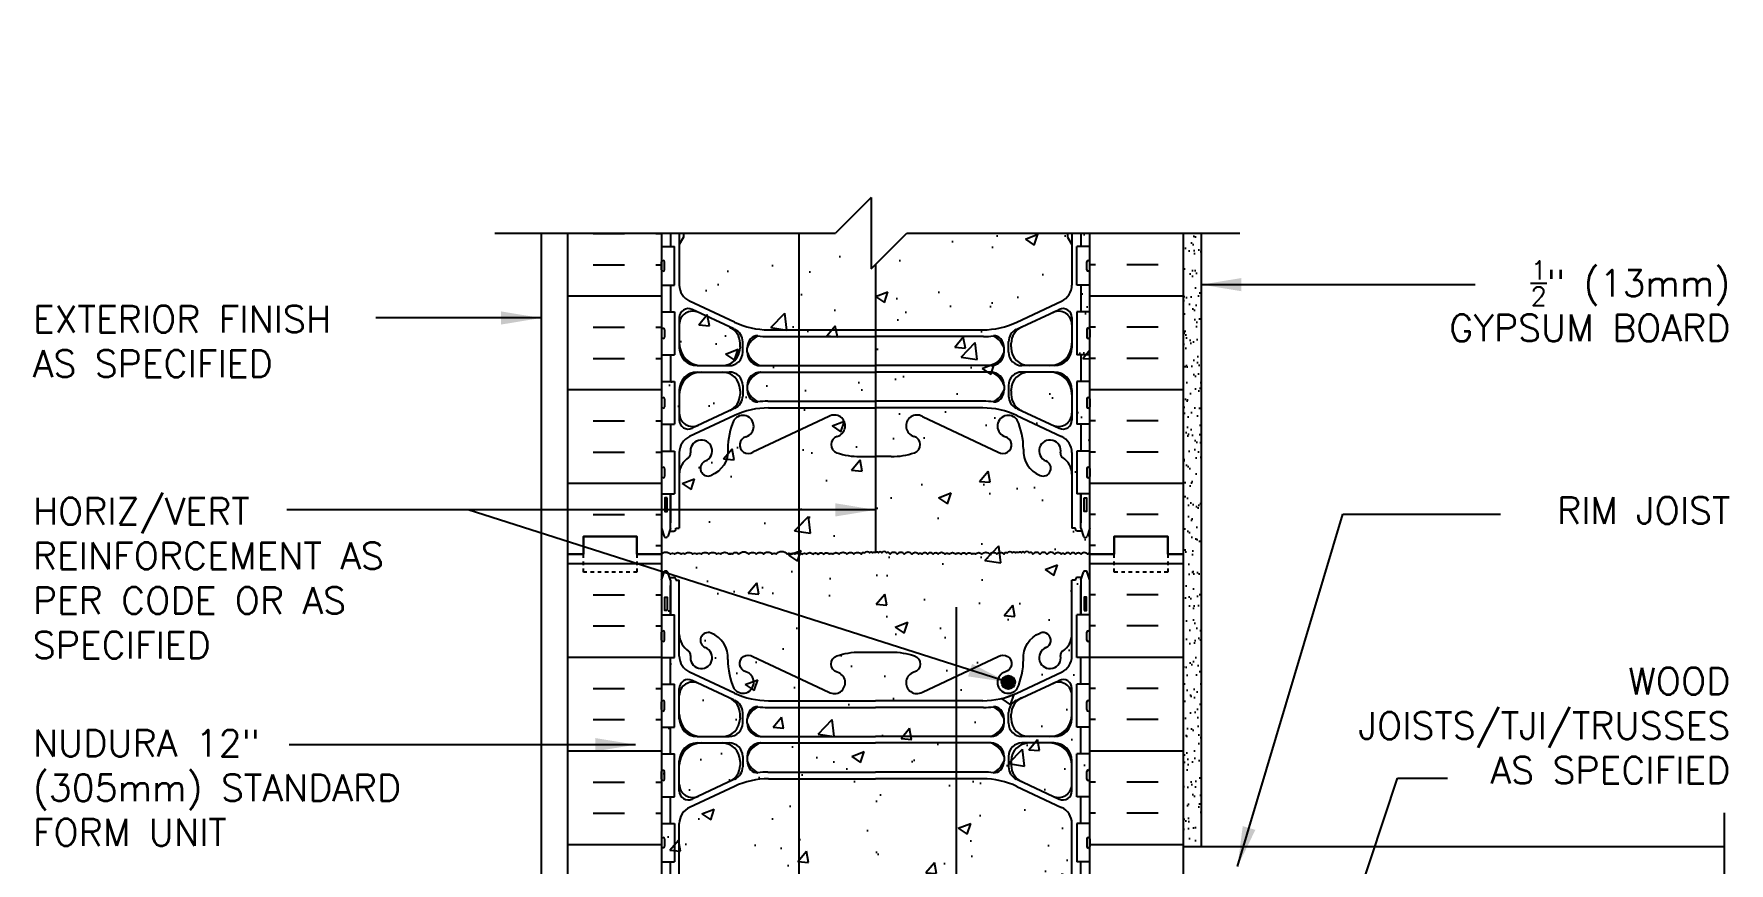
# Model space of a CAD drawing. Header units: inches. Extents: x 107.9 to 158.5, y -21.9 to 56.1.
# Drawn here: x 110.14 to 157.64, y 32.85 to 56.1 of the extents above; entities that cross this region are included whole.
import ezdxf

# ---------------------------------------------------------------- set-up
doc = ezdxf.new("R2010")
doc.units = ezdxf.units.IN
doc.header["$LTSCALE"] = 0.5
doc.header["$MEASUREMENT"] = 0
doc.linetypes.add('DASHED2', pattern=[0.375, 0.25, -0.125])
for name, color, linetype in [('HATCH', 12, 'Continuous'), ('line25', 2, 'Continuous'), ('LINE3', 3, 'Continuous'), ('LINE50', 5, 'Continuous'), ('LINE9', 9, 'Continuous'), ('TEXT', 4, 'Continuous'), ('Web_Edge', 9, 'Continuous')]:
    doc.layers.add(name, color=color, linetype=linetype)
doc.styles.add('DIM', font='romans.shx', dxfattribs={"width": 0.7})
doc.styles.add('ROMANS', font='romans.shx', dxfattribs={"height": 1.125})
doc.dimstyles.new('ext_12', dxfattribs={"dimscale": 12, "dimtxt": 0.09375, "dimasz": 0.09375, "dimexe": 0.09375, "dimexo": 0.0625, "dimgap": 0.0625, "dimtad": 1, "dimdec": 1, "dimzin": 3, "dimdsep": 46, "dimlunit": 4, "dimtxsty": 'DIM', "dimcen": 0.09, "dimdle": 0.09375, "dimclrt": 4, "dimadec": 0, "dimazin": 0, "dimtfac": 1, "dimtdec": 1, "dimtmove": 2, "dimatfit": 3, "dimfxl": 0, "dimfrac": 2, "dimtolj": 1, "dimtzin": 0, "dimarcsym": 0})

msp = doc.modelspace()

# ---------------------------------------------------------------- hatches: boundary and pattern name
at = {"layer": 'HATCH'}
h = msp.add_hatch(dxfattribs=at)
h.set_pattern_fill('AR-CONC', color=256, scale=0.5, style=0)
h.paths.add_polyline_path([(132.379, 55.908, -1), (132.754, 55.908, -1)], flags=16)
edge = h.paths.add_edge_path()
edge.add_line((132.6, 50.508), (131.569, 50.508))
edge.add_line((131.569, 50.508), (131.569, 41.525))
edge.add_arc((131.525, 41.466), 0.0737, 35, 53.354, ccw=False)
edge.add_arc((131.63, 41.477), 0.0544, 35, 145, ccw=False)
edge.add_arc((131.732, 41.467), 0.0705, 35, 145, ccw=False)
edge.add_arc((131.879, 41.445), 0.109, 35, 145, ccw=False)
edge.add_arc((132.042, 41.456), 0.0897, 35, 145, ccw=False)
edge.add_arc((132.191, 41.455), 0.0929, 35, 145, ccw=False)
edge.add_arc((132.346, 41.453), 0.0961, 35, 145, ccw=False)
edge.add_arc((132.474, 41.473), 0.0608, 35, 145, ccw=False)
edge.add_arc((132.613, 41.445), 0.109, 35, 145, ccw=False)
edge.add_arc((132.813, 41.431), 0.134, 35, 145, ccw=False)
edge.add_arc((133.02, 41.44), 0.118, 35, 145, ccw=False)
edge.add_arc((133.219, 41.436), 0.125, 35, 145, ccw=False)
edge.add_arc((133.386, 41.494), 0.0661, 57.9004, 167.9004, ccw=False)
edge.add_arc((133.487, 41.504), 0.0801, 35, 145, ccw=False)
edge.add_arc((133.597, 41.519), 0.0544, 35, 145, ccw=False)
edge.add_arc((133.683, 41.521), 0.0506, 35, 145, ccw=False)
edge.add_arc((133.766, 41.521), 0.0506, 35, 145, ccw=False)
edge.add_arc((133.852, 41.519), 0.0544, 35, 145, ccw=False)
edge.add_arc((133.962, 41.504), 0.0801, 35, 145, ccw=False)
edge.add_arc((134.063, 41.494), 0.0661, 12.0996, 122.0996, ccw=False)
edge.add_arc((134.23, 41.436), 0.125, 35, 145, ccw=False)
edge.add_arc((134.429, 41.44), 0.118, 35, 145, ccw=False)
edge.add_arc((134.637, 41.431), 0.134, 35, 145, ccw=False)
edge.add_arc((134.836, 41.445), 0.109, 35, 145, ccw=False)
edge.add_arc((134.975, 41.473), 0.0608, 35, 145, ccw=False)
edge.add_arc((135.103, 41.453), 0.0961, 35, 145, ccw=False)
edge.add_arc((135.258, 41.455), 0.0929, 35, 145, ccw=False)
edge.add_arc((135.408, 41.456), 0.0897, 35, 145, ccw=False)
edge.add_arc((135.57, 41.445), 0.109, 35, 145, ccw=False)
edge.add_arc((135.717, 41.467), 0.0705, 84.0037, 145, ccw=False)
edge.add_arc((135.732, 41.467), 0.0705, 35, 95.9963, ccw=False)
edge.add_arc((135.879, 41.445), 0.109, 35, 145, ccw=False)
edge.add_arc((136.042, 41.456), 0.0897, 35, 145, ccw=False)
edge.add_arc((136.191, 41.455), 0.0929, 35, 145, ccw=False)
edge.add_arc((136.346, 41.453), 0.0961, 35, 145, ccw=False)
edge.add_arc((136.474, 41.473), 0.0608, 35, 145, ccw=False)
edge.add_arc((136.613, 41.445), 0.109, 35, 145, ccw=False)
edge.add_arc((136.813, 41.431), 0.134, 35, 145, ccw=False)
edge.add_arc((137.02, 41.44), 0.118, 35, 145, ccw=False)
edge.add_arc((137.219, 41.436), 0.125, 35, 145, ccw=False)
edge.add_arc((137.386, 41.494), 0.0661, 57.9004, 167.9004, ccw=False)
edge.add_arc((137.487, 41.504), 0.0801, 35, 145, ccw=False)
edge.add_arc((137.597, 41.519), 0.0544, 35, 145, ccw=False)
edge.add_arc((137.683, 41.521), 0.0506, 35, 145, ccw=False)
edge.add_arc((137.766, 41.521), 0.0506, 35, 145, ccw=False)
edge.add_arc((137.852, 41.519), 0.0544, 35, 145, ccw=False)
edge.add_arc((137.962, 41.504), 0.0801, 35, 145, ccw=False)
edge.add_arc((138.063, 41.494), 0.0661, 12.0996, 122.0996, ccw=False)
edge.add_arc((138.23, 41.436), 0.125, 35, 145, ccw=False)
edge.add_arc((138.429, 41.44), 0.118, 35, 145, ccw=False)
edge.add_arc((138.637, 41.431), 0.134, 35, 145, ccw=False)
edge.add_arc((138.836, 41.445), 0.109, 35, 145, ccw=False)
edge.add_arc((138.975, 41.473), 0.0608, 35, 145, ccw=False)
edge.add_arc((139.103, 41.453), 0.0961, 35, 145, ccw=False)
edge.add_arc((139.258, 41.455), 0.0929, 35, 145, ccw=False)
edge.add_arc((139.408, 41.456), 0.0897, 35, 145, ccw=False)
edge.add_arc((139.57, 41.445), 0.109, 35, 145, ccw=False)
edge.add_arc((139.717, 41.467), 0.0705, 84.0037, 145, ccw=False)
edge.add_line((139.725, 41.537), (139.725, 50.508))
edge.add_line((139.725, 50.508), (134.6, 50.508))
edge.add_line((134.6, 50.508), (133.6, 49.508))
edge.add_line((133.6, 49.508), (133.6, 51.508))
edge.add_line((133.6, 51.508), (132.6, 50.508))
h = msp.add_hatch(dxfattribs=at)
h.set_pattern_fill('AR-CONC', color=256, scale=0.5, style=0)
h.paths.add_polyline_path([(137.631, 37.919, -1), (137.256, 37.919, -1)], flags=16)
h.paths.add_polyline_path([(135.07, 19.908, -1), (134.695, 19.908, -1)], flags=16)
h.paths.add_polyline_path([(132.6, 50.508), (127.725, 50.508), (127.725, 5.508), (132.6, 5.508), (133.6, 6.508), (133.6, 4.508), (134.6, 5.508), (139.725, 5.508), (139.725, 23.508), (136.85, 23.508), (136.35, 24.008), (136.35, 25.133), (136.85, 25.633), (139.725, 25.633), (139.725, 29.383), (136.85, 29.383), (136.35, 29.883), (136.35, 31.008), (136.85, 31.508), (139.725, 31.508), (139.725, 50.508), (134.6, 50.508), (133.6, 49.508), (133.6, 51.508)])
h = msp.add_hatch(dxfattribs=at)
h.set_pattern_fill('INSUL', color=256, scale=7, style=0)
h.set_pattern_definition([(0, (-2798.437, -355.5017), (0, 2.625), []), (0, (-2798.437, -354.6267), (0, 2.625), [0.875, -0.875]), (0, (-2798.437, -353.7517), (0, 2.625), [0.875, -0.875])])
h.paths.add_polyline_path([(127.725, 50.508), (125.1, 50.508), (125.1, 41.508), (125.537, 41.508), (125.537, 42.008), (127.037, 42.008), (127.037, 41.508), (127.725, 41.508)])
h = msp.add_hatch(dxfattribs=at)
h.set_pattern_fill('AR-CONC', color=256, scale=0.5, style=0)
h.paths.add_polyline_path([(127.725, 50.508), (127.725, 41.508, -0.484838), (127.974, 41.508, -0.520567), (128.094, 41.508, -0.520567), (128.278, 41.508, -0.520567), (128.383, 41.508, -0.520567), (128.593, 41.508, -0.520567), (128.719, 41.508, -0.520567), (128.845, 41.508, -0.520567), (129.054, 41.508, -0.520567), (129.264, 41.508, -0.520567), (129.385, 41.508, -0.520567), (129.61, 41.508, -0.520567), (129.705, 41.508, -0.520567), (129.894, 41.508, -0.520567), (130.172, 41.508, -0.520567), (130.382, 41.508, -0.520567), (130.581, 41.508, -0.520567), (130.828, 41.508, -0.520567), (130.938, 41.508, -0.520567), (131.244, 41.508, -0.520567), (131.349, 41.508, -0.520567), (131.464, 41.508, -0.422653), (131.569, 41.525), (131.569, 50.508)])
h = msp.add_hatch(dxfattribs=at)
h.set_pattern_fill('INSUL', color=256, scale=7, style=0)
h.set_pattern_definition([(180, (3065.8863, -355.5017), (0, 2.625), []), (180, (3065.8863, -354.6267), (0, 2.625), [0.875, -0.875]), (180, (3065.8863, -353.7517), (0, 2.625), [0.875, -0.875])])
h.paths.add_polyline_path([(142.35, 50.508), (139.725, 50.508), (139.725, 41.508), (140.412, 41.508), (140.412, 42.008), (141.912, 42.008), (141.912, 41.508), (142.35, 41.508)])
h = msp.add_hatch(dxfattribs=at)
h.set_pattern_fill('AR-SAND', color=256, scale=0.25, style=0)
h.set_pattern_definition([(37.5, (85.0487, 4.25364), (-0.0157483, 0.481706), [0, -0.38, 0, -0.425, 0, -0.40625]), (7.5, (85.0487, 4.25364), (0.442444, 0.7055365), [0, -0.205, 0, -0.3425, 0, -0.13125]), (327.5, (84.7412, 4.25364), (0.7785355, 0.0014148), [0, -0.125, 0, -0.45, 0, -0.5875]), (317.5, (84.7412, 4.25364), (0.7515317, 0.219419), [0, -0.0625, 0, -0.295, 0, -0.3375])])
h.paths.add_polyline_path([(142.85, 50.508), (142.35, 50.508), (142.35, 33.32), (142.85, 33.32)])
h = msp.add_hatch(dxfattribs=at)
h.set_pattern_fill('INSUL', color=256, scale=7, style=0)
h.set_pattern_definition([(0, (-2798.437, -373.5017), (0, 2.625), []), (0, (-2798.437, -372.6267), (0, 2.625), [0.875, -0.875]), (0, (-2798.437, -371.7517), (0, 2.625), [0.875, -0.875])])
h.paths.add_polyline_path([(125.1, 23.508), (125.537, 23.508), (125.537, 24.008), (127.037, 24.008), (127.037, 23.508), (127.725, 23.508), (127.725, 41.508), (127.037, 41.508), (127.037, 42.008), (125.537, 42.008), (125.537, 41.508), (125.1, 41.508)])
h = msp.add_hatch(dxfattribs=at)
h.set_pattern_fill('INSUL', color=256, scale=7, style=0)
h.set_pattern_definition([(180, (3065.8863, -373.5017), (0, 2.625), []), (180, (3065.8863, -372.6267), (0, 2.625), [0.875, -0.875]), (180, (3065.8863, -371.7517), (0, 2.625), [0.875, -0.875])])
h.paths.add_polyline_path([(139.725, 31.508), (142.35, 31.508), (142.35, 41.508), (141.912, 41.508), (141.912, 42.008), (140.412, 42.008), (140.412, 41.508), (139.725, 41.508)])
at = {"layer": 'LINE3'}
msp.add_hatch(color=256, dxfattribs=at).paths.add_polyline_path([(137.256, 37.919, 1), (137.631, 37.919, 1)])

# ---------------------------------------------------------------- linework, layer by layer
at = {"layer": 'HATCH'}
for points in [[(127.725, 41.508, -0.484838), (127.974, 41.508, -0.520567), (128.094, 41.508, -0.520567), (128.278, 41.508, -0.520567), (128.383, 41.508, -0.520567), (128.593, 41.508, -0.520567), (128.719, 41.508, -0.520567), (128.845, 41.508, -0.520567), (129.054, 41.508, -0.520567), (129.264, 41.508, -0.520567), (129.385, 41.508, -0.520567), (129.61, 41.508, -0.520567), (129.705, 41.508, -0.520567), (129.894, 41.508, -0.520567), (130.172, 41.508, -0.520567), (130.382, 41.508, -0.520567), (130.581, 41.508, -0.520567), (130.828, 41.508, -0.520567), (130.938, 41.508, -0.520567), (131.244, 41.508, -0.520567), (131.349, 41.508, -0.520567), (131.464, 41.508, -0.520567), (131.585, 41.508, -0.520567), (131.674, 41.508, -0.520567), (131.79, 41.508, -0.520567), (131.968, 41.508, -0.520567), (132.115, 41.508, -0.520567), (132.267, 41.508, -0.520567), (132.425, 41.508, -0.520567), (132.524, 41.508, -0.520567), (132.703, 41.508, -0.520567), (132.923, 41.508, -0.520567), (133.117, 41.508, -0.520567), (133.322, 41.508, -0.520567), (133.421, 41.55, -0.520567), (133.553, 41.55, -0.520567), (133.642, 41.55, -0.520567), (133.725, 41.55)], [(135.725, 41.537, 0.272614), (135.66, 41.508, 0.520567), (135.481, 41.508, 0.520567), (135.334, 41.508, 0.520567), (135.182, 41.508, 0.520567), (135.025, 41.508, 0.520567), (134.925, 41.508, 0.520567), (134.747, 41.508, 0.520567), (134.526, 41.508, 0.520567), (134.332, 41.508, 0.520567), (134.128, 41.508, 0.520567), (134.028, 41.55, 0.520567), (133.897, 41.55, 0.520567), (133.808, 41.55, 0.520567), (133.725, 41.55)], [(135.725, 41.537, -0.272614), (135.79, 41.508, -0.520567), (135.968, 41.508, -0.520567), (136.115, 41.508, -0.520567), (136.267, 41.508, -0.520567), (136.425, 41.508, -0.520567), (136.524, 41.508, -0.520567), (136.703, 41.508, -0.520567), (136.923, 41.508, -0.520567), (137.117, 41.508, -0.520567), (137.322, 41.508, -0.520567), (137.421, 41.55, -0.520567), (137.553, 41.55, -0.520567), (137.642, 41.55, -0.520567), (137.725, 41.55)], [(139.725, 41.537, 0.272614), (139.66, 41.508, 0.520567), (139.481, 41.508, 0.520567), (139.334, 41.508, 0.520567), (139.182, 41.508, 0.520567), (139.025, 41.508, 0.520567), (138.925, 41.508, 0.520567), (138.747, 41.508, 0.520567), (138.526, 41.508, 0.520567), (138.332, 41.508, 0.520567), (138.128, 41.508, 0.520567), (138.028, 41.55, 0.520567), (137.897, 41.55, 0.520567), (137.808, 41.55, 0.520567), (137.725, 41.55)]]:
    msp.add_lwpolyline(points, format="xyb", dxfattribs=at)
at = {"layer": 'line25'}
for p, q in [((127.725, 50.508), (127.725, 41.508)), ((139.725, 41.508), (139.725, 50.508)), ((127.725, 50.133), (128.09, 50.133)), ((128.09, 49.053), (128.09, 50.133)), ((139.725, 50.133), (139.36, 50.133)), ((139.36, 49.053), (139.36, 50.133)), ((127.725, 49.483), (127.725, 49.703)), ((127.725, 49.648), (127.725, 49.648)), ((127.725, 49.538), (127.725, 49.538)), ((127.765, 49.743), (127.765, 49.743)), ((127.765, 49.443), (127.765, 49.443)), ((127.805, 49.483), (127.805, 49.703)), ((139.645, 49.483), (139.645, 49.703)), ((139.685, 49.743), (139.685, 49.743)), ((139.685, 49.443), (139.685, 49.443)), ((139.725, 49.483), (139.725, 49.703)), ((139.725, 49.648), (139.725, 49.648)), ((139.725, 49.538), (139.725, 49.538)), ((127.725, 49.053), (128.09, 49.053)), ((139.725, 49.053), (139.36, 49.053)), ((127.725, 48.303), (128.09, 48.303)), ((128.09, 48.303), (128.09, 47.103)), ((139.725, 48.303), (139.36, 48.303)), ((139.36, 48.303), (139.36, 47.103)), ((127.725, 47.813), (127.725, 47.593)), ((127.725, 47.758), (127.725, 47.758)), ((127.725, 47.648), (127.725, 47.648)), ((127.765, 47.853), (127.765, 47.853)), ((127.765, 47.553), (127.765, 47.553)), ((127.805, 47.813), (127.805, 47.593)), ((139.645, 47.813), (139.645, 47.593)), ((139.685, 47.853), (139.685, 47.853)), ((139.685, 47.553), (139.685, 47.553)), ((139.725, 47.813), (139.725, 47.593)), ((139.725, 47.758), (139.725, 47.758)), ((139.725, 47.648), (139.725, 47.648)), ((127.725, 47.103), (128.09, 47.103)), ((139.725, 47.103), (139.36, 47.103)), ((127.725, 46.353), (128.09, 46.353)), ((128.09, 46.353), (128.09, 45.153)), ((139.725, 46.353), (139.36, 46.353)), ((139.36, 46.353), (139.36, 45.153)), ((127.725, 45.863), (127.725, 45.643)), ((127.725, 45.808), (127.725, 45.808)), ((127.725, 45.698), (127.725, 45.698)), ((127.765, 45.603), (127.765, 45.603)), ((127.805, 45.863), (127.805, 45.643)), ((139.645, 45.863), (139.645, 45.643)), ((139.685, 45.603), (139.685, 45.603)), ((139.725, 45.863), (139.725, 45.643)), ((139.725, 45.808), (139.725, 45.808)), ((139.725, 45.698), (139.725, 45.698)), ((127.725, 45.153), (128.09, 45.153)), ((139.725, 45.153), (139.36, 45.153)), ((127.725, 44.403), (128.09, 44.403)), ((128.09, 44.403), (128.09, 43.203)), ((139.725, 44.403), (139.36, 44.403)), ((139.36, 44.403), (139.36, 43.203)), ((127.725, 43.913), (127.725, 43.693)), ((127.725, 43.858), (127.725, 43.858)), ((127.725, 43.748), (127.725, 43.748)), ((127.765, 43.953), (127.765, 43.953)), ((127.805, 43.913), (127.805, 43.693)), ((139.645, 43.913), (139.645, 43.693)), ((139.685, 43.953), (139.685, 43.953)), ((139.725, 43.913), (139.725, 43.693)), ((139.725, 43.858), (139.725, 43.858)), ((139.725, 43.748), (139.725, 43.748)), ((127.765, 43.653), (127.765, 43.653)), ((139.685, 43.653), (139.685, 43.653)), ((127.725, 43.203), (128.09, 43.203)), ((139.725, 43.203), (139.36, 43.203)), ((127.725, 41.508), (127.725, 23.508)), ((139.725, 17.883), (139.725, 41.508)), ((127.725, 39.813), (128.09, 39.813)), ((128.09, 38.613), (128.09, 39.813)), ((139.725, 39.813), (139.36, 39.813)), ((139.36, 38.613), (139.36, 39.813)), ((127.725, 39.103), (127.725, 39.323)), ((127.725, 39.268), (127.725, 39.268)), ((127.725, 39.158), (127.725, 39.158)), ((127.765, 39.363), (127.765, 39.363)), ((127.765, 39.063), (127.765, 39.063)), ((127.805, 39.103), (127.805, 39.323)), ((139.645, 39.103), (139.645, 39.323)), ((139.685, 39.363), (139.685, 39.363)), ((139.685, 39.063), (139.685, 39.063)), ((139.725, 39.103), (139.725, 39.323)), ((139.725, 39.268), (139.725, 39.268)), ((139.725, 39.158), (139.725, 39.158)), ((127.725, 38.613), (128.09, 38.613)), ((139.725, 38.613), (139.36, 38.613)), ((127.725, 37.863), (128.09, 37.863)), ((128.09, 36.663), (128.09, 37.863)), ((139.725, 37.863), (139.36, 37.863)), ((139.36, 36.663), (139.36, 37.863)), ((127.725, 37.153), (127.725, 37.373)), ((127.725, 37.318), (127.725, 37.318)), ((127.725, 37.208), (127.725, 37.208)), ((127.765, 37.413), (127.765, 37.413)), ((127.765, 37.113), (127.765, 37.113)), ((127.805, 37.153), (127.805, 37.373)), ((139.645, 37.153), (139.645, 37.373)), ((139.685, 37.413), (139.685, 37.413)), ((139.685, 37.113), (139.685, 37.113)), ((139.725, 37.153), (139.725, 37.373)), ((139.725, 37.318), (139.725, 37.318)), ((139.725, 37.208), (139.725, 37.208)), ((127.725, 36.663), (128.09, 36.663)), ((139.725, 36.663), (139.36, 36.663)), ((127.725, 35.913), (128.09, 35.913)), ((128.09, 34.713), (128.09, 35.913)), ((139.725, 35.913), (139.36, 35.913)), ((139.36, 34.713), (139.36, 35.913)), ((127.725, 35.203), (127.725, 35.423)), ((127.725, 35.368), (127.725, 35.368)), ((127.725, 35.258), (127.725, 35.258)), ((127.765, 35.463), (127.765, 35.463)), ((127.765, 35.163), (127.765, 35.163)), ((127.805, 35.203), (127.805, 35.423)), ((139.645, 35.203), (139.645, 35.423)), ((139.685, 35.463), (139.685, 35.463)), ((139.685, 35.163), (139.685, 35.163)), ((139.725, 35.203), (139.725, 35.423)), ((139.725, 35.368), (139.725, 35.368)), ((139.725, 35.258), (139.725, 35.258)), ((127.725, 34.713), (128.09, 34.713)), ((139.725, 34.713), (139.36, 34.713)), ((127.725, 33.963), (128.09, 33.963)), ((128.09, 33.963), (128.09, 32.883)), ((139.725, 33.963), (139.36, 33.963)), ((139.36, 33.963), (139.36, 32.883)), ((127.725, 33.533), (127.725, 33.313)), ((127.725, 33.478), (127.725, 33.478)), ((127.725, 33.368), (127.725, 33.368)), ((127.765, 33.573), (127.765, 33.573)), ((127.765, 33.273), (127.765, 33.273)), ((127.805, 33.533), (127.805, 33.313)), ((139.645, 33.533), (139.645, 33.313)), ((139.685, 33.573), (139.685, 33.573)), ((139.685, 33.273), (139.685, 33.273)), ((139.725, 33.533), (139.725, 33.313)), ((139.725, 33.478), (139.725, 33.478)), ((139.725, 33.368), (139.725, 33.368)), ((127.725, 32.883), (128.09, 32.883)), ((139.725, 32.883), (139.36, 32.883))]:
    msp.add_line(p, q, dxfattribs=at)
for centre, start, end in [((127.765, 49.703), 90, 180), ((127.765, 49.483), 180, 270), ((127.765, 49.703), 360, 90), ((127.765, 49.483), 270, 0), ((139.685, 49.703), 90, 180), ((139.685, 49.483), 180, 270), ((139.685, 49.703), 0, 90), ((139.685, 49.483), 270, 0), ((127.765, 47.813), 90, 180), ((127.765, 47.593), 180, 270), ((127.765, 47.813), 0, 90), ((127.765, 47.593), 270, 0), ((139.685, 47.813), 90, 180), ((139.685, 47.593), 180, 270), ((139.685, 47.813), 360, 90), ((139.685, 47.593), 270, 0), ((127.765, 45.863), 90, 180), ((127.765, 45.643), 180, 270), ((127.765, 45.863), 0, 90), ((127.765, 45.643), 270, 0), ((139.685, 45.863), 90, 180), ((139.685, 45.643), 180, 270), ((139.685, 45.863), 360, 90), ((139.685, 45.643), 270, 0), ((127.765, 43.913), 90, 180), ((127.765, 43.913), 0, 90), ((139.685, 43.913), 90, 180), ((139.685, 43.913), 360, 90), ((127.765, 43.693), 180, 270), ((127.765, 43.693), 270, 0), ((139.685, 43.693), 180, 270), ((139.685, 43.693), 270, 0), ((127.765, 39.323), 90, 180), ((127.765, 39.103), 180, 270), ((127.765, 39.323), 360, 90), ((127.765, 39.103), 270, 0), ((139.685, 39.323), 90, 180), ((139.685, 39.103), 180, 270), ((139.685, 39.323), 0, 90), ((139.685, 39.103), 270, 0), ((127.765, 37.373), 90, 180), ((127.765, 37.153), 180, 270), ((127.765, 37.373), 360, 90), ((127.765, 37.153), 270, 0), ((139.685, 37.373), 90, 180), ((139.685, 37.153), 180, 270), ((139.685, 37.373), 0, 90), ((139.685, 37.153), 270, 0), ((127.765, 35.423), 90, 180), ((127.765, 35.203), 180, 270), ((127.765, 35.423), 360, 90), ((127.765, 35.203), 270, 0), ((139.685, 35.423), 90, 180), ((139.685, 35.203), 180, 270), ((139.685, 35.423), 0, 90), ((139.685, 35.203), 270, 0), ((127.765, 33.533), 90, 180), ((127.765, 33.313), 180, 270), ((127.765, 33.533), 0, 90), ((127.765, 33.313), 270, 0), ((139.685, 33.533), 90, 180), ((139.685, 33.313), 180, 270), ((139.685, 33.533), 360, 90), ((139.685, 33.313), 270, 0)]:
    msp.add_arc(centre, 0.04, start, end, dxfattribs=at)
at = {"layer": 'LINE3'}
for p, q in [((131.569, 50.508), (131.569, 23.652)), ((133.725, 49.633), (133.725, 41.55))]:
    msp.add_line(p, q, dxfattribs=at)
msp.add_lwpolyline([(135.985, 40.026), (135.985, 31.508), (135.985, 29.383), (135.985, 5.508)], dxfattribs=at)
msp.add_circle((137.443, 37.919), 0.188, dxfattribs=at)
at = {"layer": 'LINE50'}
for p, q in [((125.1, 41.508), (125.1, 50.508)), ((142.35, 41.508), (142.35, 50.508)), ((125.1, 23.508), (125.1, 41.508)), ((142.35, 23.508), (142.35, 41.508))]:
    msp.add_line(p, q, dxfattribs=at)
for points in [[(125.1, 41.508), (125.537, 41.508), (125.537, 42.008), (127.037, 42.008), (127.037, 41.508), (127.725, 41.508)], [(127.725, 41.508), (127.037, 41.508), (127.037, 42.008), (125.537, 42.008), (125.537, 41.508), (125.1, 41.508)], [(142.35, 41.508), (141.912, 41.508), (141.912, 42.008), (140.412, 42.008), (140.412, 41.508), (139.725, 41.508)], [(139.725, 41.508), (140.412, 41.508), (140.412, 42.008), (141.912, 42.008), (141.912, 41.508), (142.35, 41.508)]]:
    msp.add_lwpolyline(points, dxfattribs=at)
at = {"layer": 'LINE9'}
for p, q in [((133.6, 51.508), (132.6, 50.508)), ((133.6, 51.508), (133.6, 49.508)), ((123.053, 50.508), (132.6, 50.508)), ((124.35, 50.508), (124.35, 23.508)), ((133.6, 49.508), (134.6, 50.508)), ((134.6, 50.508), (143.934, 50.508)), ((142.85, 50.508), (142.85, 33.32)), ((142.35, 33.32), (157.501, 33.32))]:
    msp.add_line(p, q, dxfattribs=at)
at = {"layer": 'LINE9', "linetype": 'DASHED2', "ltscale": 0.15}
for points in [[(127.037, 41.508), (127.037, 41.508), (127.037, 41.008), (125.537, 41.008), (125.537, 41.508), (125.537, 41.508)], [(141.912, 41.508), (141.912, 41.508), (141.912, 41.008), (140.412, 41.008), (140.412, 41.508), (140.412, 41.508)]]:
    msp.add_lwpolyline(points, dxfattribs=at)
at = {"layer": 'LINE9'}
msp.add_lwpolyline([(157.501, 34.258), (157.501, 31.89)], dxfattribs=at)
at = {"layer": 'Web_Edge'}
for p, q in [((128.225, 50.508), (128.225, 49.055)), ((128.345, 50.395), (128.225, 50.195)), ((128.345, 50.395), (128.225, 50.195)), ((128.345, 50.508), (128.345, 50.395)), ((128.345, 50.508), (128.345, 50.395)), ((139.105, 50.508), (139.105, 50.395)), ((139.105, 50.508), (139.105, 50.395)), ((139.105, 50.395), (139.225, 50.195)), ((139.105, 50.395), (139.225, 50.195)), ((139.225, 50.508), (139.225, 49.055)), ((129.771, 48.013), (128.513, 48.602)), ((137.678, 48.013), (138.937, 48.602)), ((128.225, 48.145), (128.225, 47.297)), ((129.748, 47.825), (128.581, 48.371)), ((137.702, 47.825), (138.869, 48.371)), ((139.225, 48.145), (139.225, 47.297)), ((130.701, 47.613), (133.725, 47.613)), ((136.749, 47.613), (133.725, 47.613)), ((129.925, 47.32), (129.925, 47.424)), ((129.925, 47.32), (129.925, 47.297)), ((130, 47.172), (130, 47.469)), ((130.125, 47.171), (130.125, 47.297)), ((137.325, 47.171), (137.325, 47.297)), ((137.45, 47.172), (137.45, 47.469)), ((137.525, 47.32), (137.525, 47.424)), ((137.525, 47.32), (137.525, 47.297)), ((128.725, 46.797), (129.625, 46.797)), ((128.725, 46.617), (129.625, 46.617)), ((130.5, 46.796), (133.725, 46.796)), ((130.5, 46.616), (133.725, 46.616)), ((136.95, 46.796), (133.725, 46.796)), ((136.95, 46.616), (133.725, 46.616)), ((138.725, 46.797), (137.825, 46.797)), ((138.725, 46.617), (137.825, 46.617)), ((128.225, 46.117), (128.225, 45.268)), ((129.925, 46.093), (129.925, 46.117)), ((129.925, 46.093), (129.925, 45.989)), ((130, 46.242), (130, 45.945)), ((130.125, 46.241), (130.125, 46.115)), ((130.125, 46.241), (130.125, 46.127)), ((137.325, 46.241), (137.325, 46.127)), ((137.325, 46.241), (137.325, 46.115)), ((137.45, 46.242), (137.45, 45.945)), ((137.525, 46.093), (137.525, 46.117)), ((137.525, 46.093), (137.525, 45.989)), ((139.225, 46.117), (139.225, 45.268)), ((130.701, 45.8), (133.725, 45.8)), ((130.725, 45.612), (133.725, 45.612)), ((136.748, 45.8), (133.725, 45.8)), ((136.725, 45.612), (133.725, 45.612)), ((129.771, 45.4), (128.513, 44.811)), ((129.747, 45.588), (128.581, 45.042)), ((132.414, 45.371), (130.287, 44.372)), ((135.035, 45.371), (137.162, 44.372)), ((137.678, 45.4), (138.937, 44.811)), ((137.702, 45.588), (138.869, 45.042)), ((128.225, 44.358), (128.225, 42.237)), ((133.285, 44.248), (133.725, 44.248)), ((134.164, 44.248), (133.725, 44.248)), ((139.225, 44.358), (139.225, 42.237)), ((127.975, 42.237), (127.975, 43.203)), ((139.475, 42.237), (139.475, 43.203)), ((127.725, 42.237), (127.8, 42.007)), ((127.975, 42.237), (127.9, 42.007)), ((127.949, 42.157), (128.075, 42.157)), ((128.125, 42.237), (128.225, 42.237)), ((128.125, 42.207), (128.125, 42.237)), ((128.125, 42.207), (128.125, 42.207)), ((139.325, 42.237), (139.225, 42.237)), ((139.325, 42.207), (139.325, 42.237)), ((139.325, 42.207), (139.325, 42.207)), ((139.501, 42.157), (139.375, 42.157)), ((139.475, 42.237), (139.55, 42.007)), ((139.725, 42.237), (139.65, 42.007)), ((127.725, 40.779), (127.8, 41.009)), ((127.975, 40.779), (127.9, 41.009)), ((127.949, 40.859), (128.075, 40.859)), ((139.501, 40.859), (139.375, 40.859)), ((139.475, 40.779), (139.55, 41.009)), ((139.725, 40.779), (139.65, 41.009)), ((127.975, 40.779), (127.975, 39.813)), ((128.125, 40.809), (128.125, 40.779)), ((128.125, 40.809), (128.125, 40.809)), ((128.125, 40.779), (128.225, 40.779)), ((128.225, 38.657), (128.225, 40.779)), ((139.225, 38.657), (139.225, 40.779)), ((139.325, 40.779), (139.225, 40.779)), ((139.325, 40.809), (139.325, 40.809)), ((139.325, 40.809), (139.325, 40.779)), ((139.475, 40.779), (139.475, 39.813)), ((129.771, 37.615), (128.513, 38.204)), ((137.678, 37.615), (138.937, 38.204)), ((128.225, 36.899), (128.225, 37.747)), ((129.747, 37.428), (128.581, 37.974)), ((137.702, 37.428), (138.869, 37.974)), ((139.225, 36.899), (139.225, 37.747)), ((130, 36.774), (130, 37.071)), ((130.701, 37.216), (133.725, 37.216)), ((130.725, 37.403), (133.725, 37.403)), ((136.725, 37.403), (133.725, 37.403)), ((136.749, 37.216), (133.725, 37.216)), ((137.45, 36.774), (137.45, 37.071)), ((129.925, 36.923), (129.925, 37.027)), ((129.925, 36.923), (129.925, 36.899)), ((130.125, 36.774), (130.125, 36.9)), ((137.325, 36.774), (137.325, 36.9)), ((137.525, 36.923), (137.525, 37.027)), ((137.525, 36.923), (137.525, 36.899)), ((128.725, 36.399), (129.625, 36.399)), ((128.725, 36.219), (129.625, 36.219)), ((130.5, 36.399), (133.725, 36.399)), ((130.5, 36.219), (133.725, 36.219)), ((136.95, 36.399), (133.725, 36.399)), ((136.95, 36.219), (133.725, 36.219)), ((138.725, 36.399), (137.825, 36.399)), ((138.725, 36.219), (137.825, 36.219)), ((128.225, 34.871), (128.225, 35.719)), ((129.925, 35.696), (129.925, 35.719)), ((129.925, 35.696), (129.925, 35.591)), ((130, 35.844), (130, 35.547)), ((130.125, 35.844), (130.125, 35.73)), ((130.125, 35.844), (130.125, 35.718)), ((137.325, 35.844), (137.325, 35.718)), ((137.325, 35.844), (137.325, 35.73)), ((137.45, 35.844), (137.45, 35.547)), ((137.525, 35.696), (137.525, 35.719)), ((137.525, 35.696), (137.525, 35.591)), ((139.225, 34.871), (139.225, 35.719)), ((129.748, 35.191), (128.581, 34.644)), ((130.701, 35.403), (133.725, 35.403)), ((130.725, 35.215), (133.725, 35.215)), ((136.748, 35.403), (133.725, 35.403)), ((136.725, 35.215), (133.725, 35.215)), ((137.702, 35.191), (138.869, 34.644)), ((129.771, 35.003), (128.513, 34.414)), ((137.678, 35.003), (138.937, 34.414)), ((128.225, 32.508), (128.225, 33.961)), ((139.225, 32.508), (139.225, 33.961))]:
    msp.add_line(p, q, dxfattribs=at)
for points in [[(127.975, 50.508), (127.975, 50.133)], [(139.475, 50.508), (139.475, 50.133)], [(127.975, 49.053), (127.975, 48.303)], [(139.475, 49.053), (139.475, 48.303)], [(130.725, 47.801), (133.725, 47.801), (136.725, 47.801)], [(127.975, 47.103), (127.975, 46.353)], [(139.475, 47.103), (139.475, 46.353)], [(127.975, 45.153), (127.975, 44.403)], [(139.475, 45.153), (139.475, 44.403)], [(127.975, 43.203), (127.975, 42.387)], [(139.475, 43.203), (139.475, 42.387)], [(127.975, 39.813), (127.975, 40.629)], [(139.475, 39.813), (139.475, 40.629)], [(127.975, 37.863), (127.975, 38.613)], [(139.475, 37.863), (139.475, 38.613)], [(127.975, 35.913), (127.975, 36.663)], [(139.475, 35.913), (139.475, 36.663)], [(127.975, 33.963), (127.975, 34.713)], [(139.475, 33.963), (139.475, 34.713)], [(127.975, 32.508), (127.975, 32.883)], [(139.475, 32.508), (139.475, 32.883)]]:
    msp.add_lwpolyline(points, dxfattribs=at)
for points in [[(129.583, 44.458, -0.325312), (129.116, 43.716)], [(137.866, 44.458, 0.325312), (138.333, 43.716)], [(129.583, 38.558, 0.325312), (129.116, 39.3)], [(137.866, 38.558, -0.325312), (138.333, 39.3)], [(129.583, 38.558, 0.10488), (129.755, 37.746, 1.422913), (130.089, 38.213, -1.171105), (130.287, 38.644), (132.414, 37.644, 1.133028), (132.65, 38.202, -0.735593), (132.637, 38.66, -0.082755), (133.285, 38.768), (133.725, 38.768), (134.164, 38.768, -0.082755), (134.813, 38.66, -0.735593), (134.8, 38.202, 1.133028), (135.035, 37.644), (137.162, 38.644, -1.171105), (137.36, 38.213, 1.422913), (137.694, 37.746, 0.10488), (137.866, 38.558)]]:
    msp.add_lwpolyline(points, format="xyb", dxfattribs=at)
for points in [[(127.885, 43.087), (127.815, 43.087), (127.815, 42.707), (127.885, 42.707)], [(139.565, 43.087), (139.635, 43.087), (139.635, 42.707), (139.565, 42.707)], [(127.885, 39.929), (127.815, 39.929), (127.815, 40.309), (127.885, 40.309)], [(139.565, 39.929), (139.635, 39.929), (139.635, 40.309), (139.565, 40.309)]]:
    msp.add_lwpolyline(points, close=True, dxfattribs=at)
for centre, radius, start, end in [((128.725, 49.055), 0.5, 180, 244.9204), ((138.725, 49.055), 0.5, 295.0796, 360), ((128.475, 48.145), 0.25, 64.9204, 180), ((128.6, 47.948), 0.375, 64.9204, 180), ((130.725, 50.051), 2.25, 244.9204, 270), ((136.725, 50.051), 2.25, 270, 295.0796), ((138.85, 47.948), 0.375, 0, 115.0796), ((138.975, 48.145), 0.25, 360, 115.0796), ((129.425, 47.424), 0.5, 0, 64.9204), ((130.701, 49.863), 2.25, 244.9204, 245.9248), ((129.624, 47.468), 0.376, 0.0491, 64.813), ((130.708, 47.074), 0.624, 117.0966, 159.0881), ((130.501, 47.297), 0.376, 138.3704, 179.9486), ((130.407, 47.381), 0.25, 86.1209, 138.3704), ((130.701, 49.863), 2.25, 262.9228, 270), ((136.749, 49.863), 2.25, 270, 277.0772), ((137.043, 47.381), 0.25, 41.6296, 93.8791), ((136.742, 47.074), 0.624, 20.9119, 62.9034), ((136.949, 47.297), 0.376, 0.0514, 41.6296), ((137.826, 47.468), 0.376, 115.187, 179.9509), ((138.025, 47.424), 0.5, 115.0796, 180), ((136.748, 49.863), 2.25, 294.0752, 295.0796), ((128.85, 47.422), 0.625, 180, 270), ((128.725, 47.297), 0.5, 180, 270), ((129.425, 47.297), 0.5, 270, 0), ((129.625, 47.172), 0.375, 270, 0), ((130.5, 47.171), 0.375, 180, 270), ((130.706, 47.378), 0.617, 199.5682, 250.4318), ((136.743, 47.378), 0.617, 289.5682, 340.4318), ((136.95, 47.171), 0.375, 270, 0), ((137.825, 47.172), 0.375, 180, 270), ((138.025, 47.297), 0.5, 180, 270), ((138.6, 47.422), 0.625, 270, 0), ((138.725, 47.297), 0.5, 270, 360), ((128.725, 46.117), 0.5, 90, 180), ((128.85, 45.992), 0.625, 90, 180), ((129.425, 46.117), 0.5, 0, 90), ((129.625, 46.242), 0.375, 360, 90), ((130.5, 46.241), 0.375, 90, 180), ((130.706, 46.035), 0.617, 109.6458, 160.4318), ((136.743, 46.035), 0.617, 19.5682, 70.3542), ((136.95, 46.241), 0.375, 360, 90), ((137.825, 46.242), 0.375, 90, 180), ((138.025, 46.117), 0.5, 90, 180), ((138.6, 45.992), 0.625, 360, 90), ((138.725, 46.117), 0.5, 360, 90), ((130.501, 46.116), 0.376, 180.0491, 221.6135), ((130.708, 46.338), 0.624, 200.9119, 242.8949), ((136.742, 46.338), 0.624, 297.1051, 339.0881), ((136.949, 46.116), 0.376, 318.3865, 359.9509), ((129.425, 45.989), 0.5, 295.0796, 360), ((130.701, 43.55), 2.25, 114.0524, 115.0796), ((130.725, 43.362), 2.25, 90, 115.0796), ((129.624, 45.945), 0.376, 295.1919, 359.9486), ((130.407, 46.032), 0.25, 221.6135, 273.8988), ((130.701, 43.55), 2.25, 90, 97.097), ((136.725, 43.362), 2.25, 64.9204, 90), ((136.748, 43.55), 2.25, 82.903, 90), ((137.043, 46.032), 0.25, 266.1012, 318.3865), ((137.826, 45.945), 0.376, 180.0514, 244.8081), ((138.025, 45.989), 0.5, 180, 244.9204), ((136.749, 43.55), 2.25, 64.9204, 65.9476), ((128.6, 45.465), 0.375, 180, 295.0796), ((128.475, 45.268), 0.25, 180, 295.0796), ((131.583, 44.457), 2, 156.0362, 179.9854), ((130.006, 45.096), 0.305, 285.7253, 145.3297), ((132.567, 45.107), 0.305, 285.7253, 120), ((134.882, 45.107), 0.305, 60, 254.2747), ((137.443, 45.096), 0.305, 34.6703, 254.2747), ((135.866, 44.457), 2, 0.0146, 23.9638), ((138.85, 45.465), 0.375, 244.9204, 360), ((138.975, 45.268), 0.25, 244.9204, 360), ((128.725, 44.358), 0.5, 115.0796, 180), ((128.84, 44.407), 0.305, 291.8037, 191.0944), ((130.154, 44.572), 0.24, 105.7253, 303.75), ((132.715, 44.583), 0.24, 105.7253, 251.077), ((134.735, 44.583), 0.24, 288.923, 74.2747), ((137.295, 44.572), 0.24, 236.25, 74.2747), ((138.61, 44.407), 0.305, 348.9056, 248.1963), ((138.725, 44.358), 0.5, 360, 64.9204), ((128.775, 43.752), 0.55, 121.9268, 180), ((128.418, 44.325), 0.125, 301.9268, 11.0944), ((133.285, 46.248), 2, 251.077, 270), ((134.164, 46.248), 2, 270, 288.923), ((139.032, 44.325), 0.125, 168.9056, 238.0732), ((138.675, 43.752), 0.55, 360, 58.0732), ((129.035, 43.92), 0.22, 111.8037, 291.8037), ((138.415, 43.92), 0.22, 248.1963, 68.1963), ((127.85, 42.033), 0.0567, 208.0725, 331.9275), ((128.075, 42.207), 0.05, 270, 0), ((139.375, 42.207), 0.05, 180, 270), ((139.6, 42.033), 0.0567, 208.0725, 331.9275), ((127.85, 40.982), 0.0567, 28.0725, 151.9275), ((128.075, 40.809), 0.05, 0, 90), ((139.375, 40.809), 0.05, 90, 180), ((139.6, 40.982), 0.0567, 28.0725, 151.9275), ((128.775, 39.264), 0.55, 180, 238.0732), ((129.035, 39.096), 0.22, 68.1963, 248.1963), ((138.415, 39.096), 0.22, 291.8037, 111.8037), ((138.675, 39.264), 0.55, 301.9268, 0), ((128.725, 38.657), 0.5, 180, 244.9204), ((128.418, 38.691), 0.125, 348.9056, 58.0732), ((128.84, 38.608), 0.305, 168.9056, 68.1963), ((138.61, 38.608), 0.305, 111.8037, 11.0944), ((139.032, 38.691), 0.125, 121.9268, 191.0944), ((138.725, 38.657), 0.5, 295.0796, 0), ((128.475, 37.747), 0.25, 64.9204, 180), ((128.6, 37.551), 0.375, 64.9204, 180), ((130.725, 39.653), 2.25, 244.9204, 270), ((136.725, 39.653), 2.25, 270, 295.0796), ((138.85, 37.551), 0.375, 0, 115.0796), ((138.975, 37.747), 0.25, 0, 115.0796), ((129.425, 37.027), 0.5, 0, 64.9204), ((130.701, 39.466), 2.25, 244.9204, 245.9476), ((129.624, 37.071), 0.376, 0.0514, 64.8081), ((130.708, 36.677), 0.624, 117.0966, 159.0881), ((130.501, 36.9), 0.376, 138.3704, 179.9486), ((130.407, 36.983), 0.25, 86.1209, 138.3704), ((130.701, 39.466), 2.25, 262.9228, 270), ((136.749, 39.466), 2.25, 270, 277.0772), ((137.043, 36.983), 0.25, 41.6296, 93.8791), ((136.742, 36.677), 0.624, 20.9119, 62.9034), ((136.949, 36.9), 0.376, 0.0514, 41.6296), ((137.826, 37.071), 0.376, 115.1919, 179.9486), ((138.025, 37.027), 0.5, 115.0796, 180), ((136.749, 39.466), 2.25, 294.0524, 295.0796), ((128.85, 37.024), 0.625, 180, 270), ((128.725, 36.899), 0.5, 180, 270), ((129.425, 36.899), 0.5, 270, 0), ((129.625, 36.774), 0.375, 270, 0), ((130.706, 36.981), 0.617, 199.5682, 250.4318), ((130.5, 36.774), 0.375, 180, 270), ((136.95, 36.774), 0.375, 270, 0), ((136.743, 36.981), 0.617, 289.5682, 340.4318), ((137.825, 36.774), 0.375, 180, 270), ((138.025, 36.899), 0.5, 180, 270), ((138.6, 37.024), 0.625, 270, 0), ((138.725, 36.899), 0.5, 270, 0), ((128.85, 35.594), 0.625, 90, 180), ((128.725, 35.719), 0.5, 90, 180), ((129.425, 35.719), 0.5, 0, 90), ((129.625, 35.844), 0.375, 360, 90), ((130.706, 35.638), 0.617, 109.6458, 160.4318), ((130.5, 35.844), 0.375, 90, 180), ((136.95, 35.844), 0.375, 360, 90), ((136.743, 35.638), 0.617, 19.5682, 70.3542), ((137.825, 35.844), 0.375, 90, 180), ((138.025, 35.719), 0.5, 90, 180), ((138.6, 35.594), 0.625, 360, 90), ((138.725, 35.719), 0.5, 0, 90), ((130.708, 35.941), 0.624, 200.9119, 242.8949), ((130.501, 35.719), 0.376, 180.0491, 221.6135), ((136.742, 35.941), 0.624, 297.1051, 339.0881), ((136.949, 35.719), 0.376, 318.3865, 359.9509), ((129.425, 35.591), 0.5, 295.0796, 360), ((130.701, 33.153), 2.25, 114.0752, 115.0796), ((130.725, 32.965), 2.25, 90, 115.0796), ((129.624, 35.547), 0.376, 295.187, 359.9509), ((130.407, 35.635), 0.25, 221.6135, 273.8988), ((130.701, 33.153), 2.25, 90, 97.097), ((136.725, 32.965), 2.25, 64.9204, 90), ((136.748, 33.153), 2.25, 82.903, 90), ((137.043, 35.635), 0.25, 266.1012, 318.3865), ((137.826, 35.547), 0.376, 180.0491, 244.813), ((138.025, 35.591), 0.5, 180, 244.9204), ((136.748, 33.153), 2.25, 64.9204, 65.9248), ((128.6, 35.067), 0.375, 180, 295.0796), ((128.475, 34.871), 0.25, 180, 295.0796), ((138.85, 35.067), 0.375, 244.9204, 360), ((138.975, 34.871), 0.25, 244.9204, 0), ((128.725, 33.961), 0.5, 115.0796, 180), ((138.725, 33.961), 0.5, 0, 64.9204)]:
    msp.add_arc(centre, radius, start, end, dxfattribs=at)

# ---------------------------------------------------------------- texts
at = {"layer": 'TEXT', "char_height": 0.75, "style": 'ROMANS'}
for s, insert, width, attachment_point in [('\\A1;{\\H0.7x;\\S1/2;}" (13mm) GYPSUM BOARD', (157.671, 48.608), 9.90679, 6), ('EXTERIOR FINISH\\PAS SPECIFIED', (110.109, 47.476), 11.74859, 4), ('HORIZ/VERT REINFORCEMENT AS PER CODE OR AS SPECIFIED', (110.109, 40.839), 11.74859, 4), ('RIM JOIST', (157.671, 42.739), 11.43486, 6), ('WOOD JOISTS/TJI/TRUSSES AS SPECIFIED', (157.671, 36.704), 11.43486, 6), ('NUDURA 12" (305mm) STANDARD FORM UNIT', (110.109, 34.965), 11.74859, 4)]:
    msp.add_mtext(s, dxfattribs=dict(at, insert=insert, width=width, attachment_point=attachment_point))

# ---------------------------------------------------------------- leaders
at = {"layer": 'TEXT'}
for points, override in [([(142.85, 49.067), (150.524, 49.067)], {"dimgap": 0.0625, "dimtad": 0}), ([(124.35, 48.132), (119.723, 48.132)], {"dimtad": 0}), ([(133.725, 42.753), (122.306, 42.753), (117.231, 42.753)], {"dimgap": 0.0625, "dimtad": 0}), ([(137.443, 37.919), (122.306, 42.753), (117.231, 42.753)], {"dimgap": 0.0625, "dimtad": 0}), ([(143.867, 32.758), (146.812, 42.637), (151.23, 42.637)], {"dimtad": 0}), ([(127.001, 36.171), (120.105, 36.171), (117.291, 36.171)], {"dimgap": 0.0625, "dimtad": 0}), ([(146.83, 30.667), (148.351, 35.229), (149.749, 35.229)], {"dimtad": 0})]:
    msp.add_leader(points, dimstyle='ext_12', override=override, dxfattribs=at)

doc.saveas('drawing.dxf')
